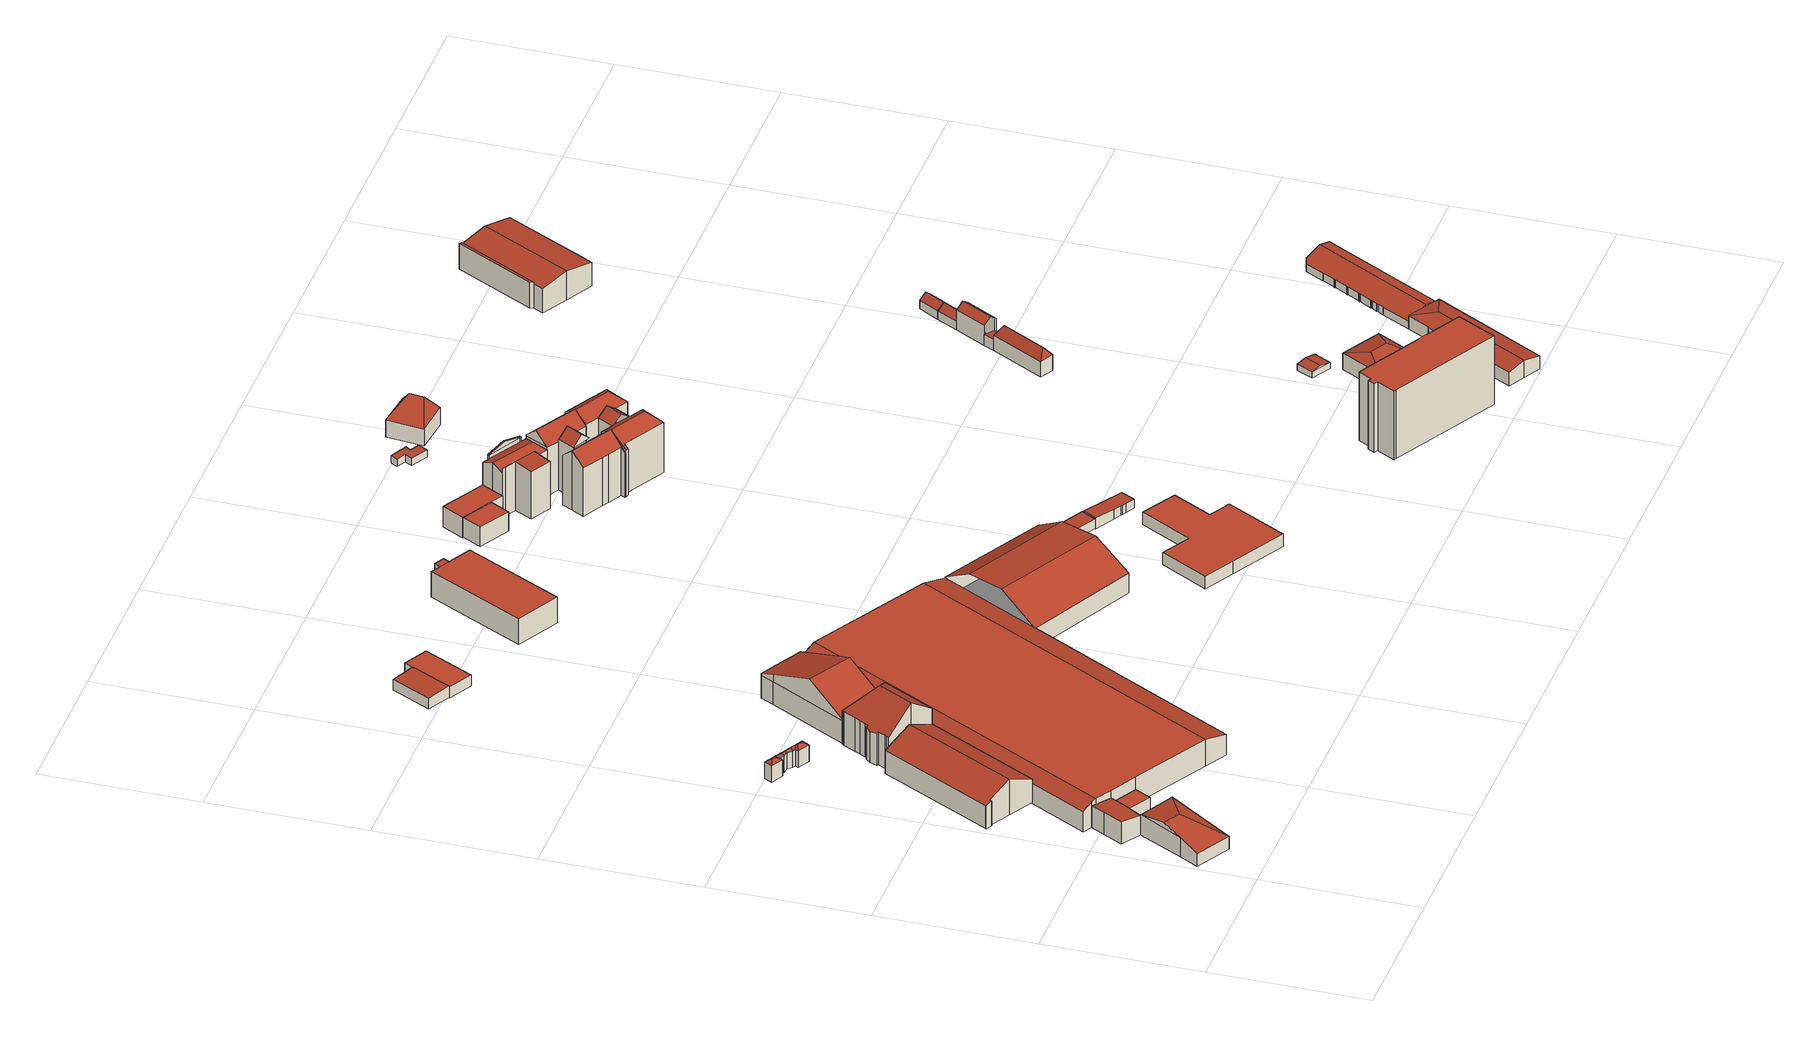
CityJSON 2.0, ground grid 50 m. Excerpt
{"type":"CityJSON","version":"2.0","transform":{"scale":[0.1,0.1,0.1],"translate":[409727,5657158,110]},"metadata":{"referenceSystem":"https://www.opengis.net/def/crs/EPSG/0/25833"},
"CityObjects":{
"building1":{"type":"Building","attributes":{"Dachtyp_tdc":"tdcFreeFormRoof","Gemeindeschluessel":14612000,"Dachneigung":18.12,"QualitaetDacherkennung":18,"Geometrietyp2DReferenz":"3000","measuredHeight":8.73,"function":"31001_2000","roofType":"5000"},"geometry":[{"type":"Solid","lod":"2","boundaries":[[[[0,1,2,3]],[[1,4,5,2]],[[4,6,7,5]],[[6,8,9,7]],[[8,10,11,9]],[[10,12,13,11]],[[12,0,3,13]],[[10,14,12]],[[10,8,6,4,15,14]],[[12,14,15,1,0]],[[4,1,15]],[[3,2,5,7,9,11,13]]]],"semantics":{"surfaces":[{"type":"WallSurface"},{"type":"RoofSurface"},{"type":"GroundSurface"}],"values":[[0,0,0,0,0,0,0,1,1,1,0,2]]}}]},
"building2":{"type":"Building","attributes":{"Dachtyp_tdc":"tdcPolyFlatRoof","Gemeindeschluessel":14612000,"Dachneigung":5.83,"QualitaetDacherkennung":70,"Geometrietyp2DReferenz":"3000","measuredHeight":7.34,"function":"31001_2000","roofType":"2100"},"geometry":[{"type":"Solid","lod":"2","boundaries":[[[[16,17,18,19]],[[17,20,21,18]],[[20,22,23,21]],[[22,24,25,23]],[[24,26,5,25]],[[26,16,19,5]],[[26,24,22,20,17,16]],[[19,18,21,23,25,5]]]],"semantics":{"surfaces":[{"type":"WallSurface"},{"type":"RoofSurface"},{"type":"GroundSurface"}],"values":[[0,0,0,0,0,0,1,2]]}}]},
"building3":{"type":"Building","attributes":{"Dachtyp_tdc":"tdcPolyFlatRoof","Gemeindeschluessel":14612000,"Dachneigung":0,"QualitaetDacherkennung":63,"Geometrietyp2DReferenz":"3000","measuredHeight":4.79,"function":"31001_2000","roofType":"1000"},"geometry":[{"type":"Solid","lod":"2","boundaries":[[[[27,28,29,30]],[[28,31,32,29]],[[31,33,34,32]],[[33,27,30,34]],[[33,31,28,27]],[[30,29,32,34]]]],"semantics":{"surfaces":[{"type":"WallSurface"},{"type":"RoofSurface"},{"type":"GroundSurface"}],"values":[[0,0,0,0,1,2]]}}]},
"building4":{"type":"Building","attributes":{"Dachtyp_tdc":"tdcGableRoof","Gemeindeschluessel":14612000,"Dachneigung":23.88,"QualitaetDacherkennung":56,"Geometrietyp2DReferenz":"3000","measuredHeight":12.14,"function":"31001_2000","roofType":"3100"},"geometry":[{"type":"Solid","lod":"2","boundaries":[[[[35,36,37,38]],[[36,39,40,37]],[[39,41,42,40]],[[41,43,44,42]],[[43,45,46,44]],[[45,47,48,46]],[[47,49,50,48]],[[49,51,52,50]],[[51,53,54,52]],[[53,55,56,54]],[[55,35,38,56]],[[51,49,47,45,43,41,39,36,35]],[[35,55,53,51]],[[38,37,40,42,44,46,48,50,52,54,56]]]],"semantics":{"surfaces":[{"type":"WallSurface"},{"type":"RoofSurface"},{"type":"GroundSurface"}],"values":[[0,0,0,0,0,0,0,0,0,0,0,1,1,2]]}}]},
"building5":{"type":"Building","attributes":{"Dachtyp_tdc":"tdcFreeFormRoof","Gemeindeschluessel":14612000,"Dachneigung":31.17,"QualitaetDacherkennung":8,"Geometrietyp2DReferenz":"3000","measuredHeight":6.46,"function":"31001_9998","roofType":"5000"},"geometry":[{"type":"Solid","lod":"2","boundaries":[[[[57,58,59,60]],[[58,61,62,59]],[[61,63,64,62]],[[63,65,66,64]],[[65,67,68,66]],[[67,69,70,68]],[[69,71,72,70]],[[71,73,74,72]],[[73,75,76,74]],[[75,77,78,76]],[[77,57,60,78]],[[79,77,75]],[[80,81,82,83,84,85,86,87,79,75,73]],[[80,73,71]],[[81,80,71,69]],[[82,81,69,67]],[[83,82,67,65]],[[84,83,65,63]],[[85,84,63,61]],[[86,85,61,58]],[[87,86,58,57]],[[79,87,57,77]],[[60,59,62,64,66,68,70,72,74,76,78]]]],"semantics":{"surfaces":[{"type":"WallSurface"},{"type":"RoofSurface"},{"type":"GroundSurface"}],"values":[[0,0,0,0,0,0,0,0,0,0,0,1,1,1,1,1,1,1,1,1,1,1,2]]}}]},
"building6":{"type":"Building","attributes":{"Dachtyp_tdc":"tdcHipAndGableRoof","Gemeindeschluessel":14612000,"Dachneigung":39.81,"QualitaetDacherkennung":52,"Geometrietyp2DReferenz":"3000","measuredHeight":18.92,"function":"31001_2000","roofType":"5000"},"geometry":[{"type":"Solid","lod":"2","boundaries":[[[[88,89,90,91]],[[89,92,93,90]],[[92,94,95,93]],[[94,96,97,95]],[[96,98,99,97]],[[98,100,101,99]],[[100,102,103,101]],[[102,104,105,103]],[[104,106,107,105]],[[106,108,109,107]],[[108,110,111,109]],[[110,112,113,111]],[[112,114,115,113]],[[114,116,117,115]],[[116,118,119,117]],[[118,120,121,119]],[[120,122,123,121]],[[122,124,125,123]],[[124,88,91,125]],[[120,118,116,126]],[[116,114,112,110,108,106,104,102,100,98,96,94,92,89,88,124,126]],[[124,122,120,126]],[[91,90,93,95,97,99,101,103,105,107,109,111,113,115,117,119,121,123,125]]]],"semantics":{"surfaces":[{"type":"WallSurface"},{"type":"RoofSurface"},{"type":"GroundSurface"}],"values":[[0,0,0,0,0,0,0,0,0,0,0,0,0,0,0,0,0,0,0,1,1,1,2]]}}]},
"building7":{"type":"Building","attributes":{"Dachtyp_tdc":"tdcPolyFlatRoof","Gemeindeschluessel":14612000,"Dachneigung":2.88,"QualitaetDacherkennung":93,"Geometrietyp2DReferenz":"3000","measuredHeight":3.98,"function":"31001_2000","roofType":"2100"},"geometry":[{"type":"Solid","lod":"2","boundaries":[[[[127,128,129,130]],[[128,131,132,129]],[[131,133,134,132]],[[133,135,136,134]],[[135,127,130,136]],[[135,133,131,128,127]],[[130,129,132,134,136]]]],"semantics":{"surfaces":[{"type":"WallSurface"},{"type":"RoofSurface"},{"type":"GroundSurface"}],"values":[[0,0,0,0,0,1,2]]}}]},
"building8":{"type":"Building","attributes":{"Dachtyp_tdc":"tdcPolyFlatRoof","Gemeindeschluessel":14612000,"Dachneigung":0,"QualitaetDacherkennung":70,"Geometrietyp2DReferenz":"3000","measuredHeight":3.81,"function":"31001_2000","roofType":"1000"},"geometry":[{"type":"Solid","lod":"2","boundaries":[[[[137,138,139,140]],[[138,141,130,139]],[[141,142,136,130]],[[142,143,134,136]],[[143,144,145,134]],[[144,146,147,145]],[[146,148,149,147]],[[148,137,140,149]],[[148,146,144,143,142,141,138,137]],[[140,139,130,136,134,145,147,149]]]],"semantics":{"surfaces":[{"type":"WallSurface"},{"type":"RoofSurface"},{"type":"GroundSurface"}],"values":[[0,0,0,0,0,0,0,0,1,2]]}}]},
"building9":{"type":"Building","attributes":{"Gemeindeschluessel":14612000,"Geometrietyp2DReferenz":"3000","function":"31001_2000","roofType":"9999"},"children":["building9-1","building9-2","building9-3"]},
"building9-1":{"type":"BuildingPart","attributes":{"Dachtyp_tdc":"tdcCutGableRoof","Dachneigung":0.361,"QualitaetDacherkennung":20,"Geometrietyp2DReferenz":"3000","measuredHeight":9.3,"roofType":"9999"},"parents":["building9"],"geometry":[{"type":"MultiSurface","lod":"2","boundaries":[[[150,151,152,153,154,155,156]],[[157,158,159,150,156,160]],[[161,21,162,163,164,165,166,167,168,169,170,171,172,173,174,23]],[[157,175,21,161]],[[175,176,162,21]],[[176,177,163,162]],[[177,178,164,163]],[[178,179,165,164]],[[180,160,167,166]],[[160,156,168,167]],[[156,155,181,169,168]],[[153,152,171,170,182]],[[152,151,172,171]],[[151,150,173,172]],[[150,159,174,173]],[[159,158,23,174]],[[158,157,161,23]],[[160,180,179,178,177,176,175,157]]],"semantics":{"surfaces":[{"type":"RoofSurface"},{"type":"GroundSurface"},{"type":"WallSurface"}],"values":[0,0,1,2,2,2,2,2,2,2,2,2,2,2,2,2,2,0]}}]},
"building9-2":{"type":"BuildingPart","attributes":{"Dachtyp_tdc":"tdcCutGableRoof","Dachneigung":27.52,"QualitaetDacherkennung":43,"Geometrietyp2DReferenz":"3000","measuredHeight":13.81,"roofType":"9999"},"parents":["building9"],"geometry":[{"type":"MultiSurface","lod":"2","boundaries":[[[181,183,184,169]],[[183,185,186,184]],[[185,187,188,186]],[[187,182,170,188]],[[189,190,191,154,182]],[[192,193,194,195,196]],[[190,192,196,191]],[[181,155,195,194,183]],[[183,194,193,185]],[[185,193,192,190,189,187]],[[187,189,182]],[[170,169,184,186,188]]],"semantics":{"surfaces":[{"type":"WallSurface"},{"type":"RoofSurface"},{"type":"GroundSurface"}],"values":[0,0,0,0,1,1,1,0,0,0,0,2]}}]},
"building9-3":{"type":"BuildingPart","attributes":{"Dachtyp_tdc":"tdcGableRoof","Dachneigung":20.47,"QualitaetDacherkennung":21,"Geometrietyp2DReferenz":"3000","measuredHeight":15.84,"roofType":"3100"},"parents":["building9"],"geometry":[{"type":"MultiSurface","lod":"2","boundaries":[[[197,198,199,200]],[[198,201,202,199]],[[201,203,204,202]],[[203,205,180,166,204]],[[206,197,200,165,179]],[[206,207,208,197]],[[209,210,211,212,208,207]],[[198,212,211,201]],[[197,208,212,198]],[[201,211,210,203]],[[203,210,209,205]],[[205,209,207,206]],[[200,199,202,204,166,165]]],"semantics":{"surfaces":[{"type":"WallSurface"},{"type":"RoofSurface"},{"type":"GroundSurface"}],"values":[0,0,0,0,0,1,1,0,0,0,0,0,2]}}]},
"building10":{"type":"Building","attributes":{"Gemeindeschluessel":14612000,"Geometrietyp2DReferenz":"3000","function":"31001_9998","roofType":"9999"},"children":["building10-1","building10-2"]},
"building10-1":{"type":"BuildingPart","attributes":{"Dachtyp_tdc":"tdcPolyFlatRoof","Dachneigung":4.51,"QualitaetDacherkennung":70,"Geometrietyp2DReferenz":"3000","measuredHeight":8.96,"roofType":"2100"},"parents":["building10"],"geometry":[{"type":"MultiSurface","lod":"2","boundaries":[[[213,214,215,216]],[[214,217,218,215]],[[217,219,220,218]],[[219,217,214,213]],[[216,215,218,220]]],"semantics":{"surfaces":[{"type":"WallSurface"},{"type":"RoofSurface"},{"type":"GroundSurface"}],"values":[0,0,0,1,2]}}]},
"building10-2":{"type":"BuildingPart","attributes":{"Dachtyp_tdc":"tdcPolyFlatRoof","Dachneigung":0,"QualitaetDacherkennung":92,"Geometrietyp2DReferenz":"3000","measuredHeight":8.86,"roofType":"1000"},"parents":["building10"],"geometry":[{"type":"MultiSurface","lod":"2","boundaries":[[[221,222,223,224]],[[222,225,226,223]],[[225,227,228,226]],[[227,213,216,228]],[[221,224,220,219]],[[219,213,227,225,222,221]],[[224,223,226,228,216,220]]],"semantics":{"surfaces":[{"type":"WallSurface"},{"type":"RoofSurface"},{"type":"GroundSurface"}],"values":[0,0,0,0,0,1,2]}}]},
"building11":{"type":"Building","attributes":{"Dachtyp_tdc":"tdcPolyFlatRoof","Gemeindeschluessel":14612000,"Dachneigung":0,"QualitaetDacherkennung":32,"Geometrietyp2DReferenz":"3000","measuredHeight":4.18,"function":"31001_2000","roofType":"1000"},"geometry":[{"type":"Solid","lod":"2","boundaries":[[[[229,230,231,232]],[[230,233,234,231]],[[233,235,236,234]],[[235,237,238,236]],[[237,239,240,238]],[[239,241,242,240]],[[241,243,244,242]],[[243,245,246,244]],[[245,247,248,246]],[[247,249,250,248]],[[249,251,252,250]],[[251,229,232,252]],[[251,249,247,245,243,241,239,237,235,233,230,229]],[[232,231,234,236,238,240,242,244,246,248,250,252]]]],"semantics":{"surfaces":[{"type":"WallSurface"},{"type":"RoofSurface"},{"type":"GroundSurface"}],"values":[[0,0,0,0,0,0,0,0,0,0,0,0,1,2]]}}]},
"building12":{"type":"Building","attributes":{"Dachtyp_tdc":"tdcPolyFlatRoof","Gemeindeschluessel":14612000,"Dachneigung":5.13,"QualitaetDacherkennung":73,"Geometrietyp2DReferenz":"3000","measuredHeight":3.56,"function":"31001_2000","roofType":"2100"},"geometry":[{"type":"Solid","lod":"2","boundaries":[[[[253,254,255,256]],[[254,257,258,255]],[[257,259,260,258]],[[259,253,256,260]],[[259,257,254,253]],[[256,255,258,260]]]],"semantics":{"surfaces":[{"type":"WallSurface"},{"type":"RoofSurface"},{"type":"GroundSurface"}],"values":[[0,0,0,0,1,2]]}}]},
"building13":{"type":"Building","attributes":{"Dachtyp_tdc":"tdcPolyFlatRoof","Gemeindeschluessel":14612000,"Dachneigung":0,"QualitaetDacherkennung":65,"Geometrietyp2DReferenz":"3000","measuredHeight":6.54,"function":"31001_9998","roofType":"1000"},"geometry":[{"type":"Solid","lod":"2","boundaries":[[[[261,262,263,264]],[[262,265,266,263]],[[265,267,268,266]],[[267,261,264,268]],[[267,265,262,261]],[[264,263,266,268]]]],"semantics":{"surfaces":[{"type":"WallSurface"},{"type":"RoofSurface"},{"type":"GroundSurface"}],"values":[[0,0,0,0,1,2]]}}]},
"building14":{"type":"Building","attributes":{"Dachtyp_tdc":"tdcPolyFlatRoof","Gemeindeschluessel":14612000,"Dachneigung":3.47,"QualitaetDacherkennung":79,"Geometrietyp2DReferenz":"3000","measuredHeight":3.56,"function":"31001_2000","roofType":"2100"},"geometry":[{"type":"Solid","lod":"2","boundaries":[[[[269,259,270,271]],[[259,272,273,270]],[[272,274,275,273]],[[274,276,277,275]],[[276,269,271,277]],[[276,274,272,259,269]],[[271,270,273,275,277]]]],"semantics":{"surfaces":[{"type":"WallSurface"},{"type":"RoofSurface"},{"type":"GroundSurface"}],"values":[[0,0,0,0,0,1,2]]}}]},
"building15":{"type":"Building","attributes":{"Dachtyp_tdc":"tdcPolyFlatRoof","Gemeindeschluessel":14612000,"Dachneigung":0,"QualitaetDacherkennung":66,"Geometrietyp2DReferenz":"3000","measuredHeight":6.99,"function":"31001_9998","roofType":"1000"},"geometry":[{"type":"Solid","lod":"2","boundaries":[[[[278,279,280,281]],[[279,261,282,280]],[[261,267,283,282]],[[267,284,285,283]],[[284,286,287,285]],[[286,278,281,287]],[[286,284,267,261,279,278]],[[281,280,282,283,285,287]]]],"semantics":{"surfaces":[{"type":"WallSurface"},{"type":"RoofSurface"},{"type":"GroundSurface"}],"values":[[0,0,0,0,0,0,1,2]]}}]},
"building16":{"type":"Building","attributes":{"Dachtyp_tdc":"tdcPolyFlatRoof","Gemeindeschluessel":14612000,"Dachneigung":3.31,"QualitaetDacherkennung":55,"Geometrietyp2DReferenz":"3000","measuredHeight":3.81,"function":"31001_2000","roofType":"2100"},"geometry":[{"type":"Solid","lod":"2","boundaries":[[[[288,289,290,291]],[[289,292,293,290]],[[292,294,295,293]],[[294,296,297,295]],[[296,298,299,297]],[[298,300,301,299]],[[300,302,303,301]],[[302,304,305,303]],[[304,288,291,305]],[[304,302,300,298,296,294,292,289,288]],[[291,290,293,295,297,299,301,303,305]]]],"semantics":{"surfaces":[{"type":"WallSurface"},{"type":"RoofSurface"},{"type":"GroundSurface"}],"values":[[0,0,0,0,0,0,0,0,0,1,2]]}}]},
"building17":{"type":"Building","attributes":{"Gemeindeschluessel":14612000,"Geometrietyp2DReferenz":"3000","function":"31001_9998","roofType":"9999"},"children":["building17-1","building17-2","building17-3"]},
"building17-1":{"type":"BuildingPart","attributes":{"Dachtyp_tdc":"tdcGableRoof","Dachneigung":15.21,"QualitaetDacherkennung":10,"Geometrietyp2DReferenz":"3000","measuredHeight":17.84,"roofType":"3100"},"parents":["building17"],"geometry":[{"type":"MultiSurface","lod":"2","boundaries":[[[306,307,308,309,310]],[[307,311,312,308]],[[311,313,314,315,312]],[[311,307,316]],[[306,313,317]],[[307,306,317,316]],[[313,311,316,317]],[[309,308,312,315]]],"semantics":{"surfaces":[{"type":"WallSurface"},{"type":"RoofSurface"},{"type":"GroundSurface"}],"values":[0,0,0,0,0,1,1,2]}}]},
"building17-2":{"type":"BuildingPart","attributes":{"Dachtyp_tdc":"tdcPolyFlatRoof","Dachneigung":3.87,"QualitaetDacherkennung":35,"Geometrietyp2DReferenz":"3000","measuredHeight":16.53,"roofType":"2100"},"parents":["building17"],"geometry":[{"type":"MultiSurface","lod":"2","boundaries":[[[318,319,320,321,322]],[[319,323,324,320]],[[323,325,326,324]],[[325,327,328,326]],[[327,329,330,331,328]],[[329,327,325,323,319,318,332]],[[333,321,320,324,326,328,331]]],"semantics":{"surfaces":[{"type":"WallSurface"},{"type":"RoofSurface"},{"type":"GroundSurface"}],"values":[0,0,0,0,0,1,2]}}]},
"building17-3":{"type":"BuildingPart","attributes":{"Dachtyp_tdc":"tdcFreeFormRoof","Dachneigung":21.46,"QualitaetDacherkennung":5,"Geometrietyp2DReferenz":"3000","measuredHeight":16.49,"roofType":"5000"},"parents":["building17"],"geometry":[{"type":"MultiSurface","lod":"2","boundaries":[[[314,334,335,315]],[[334,336,337,335]],[[336,322,321,337]],[[330,338,339,331]],[[338,340,341,339]],[[340,310,309,341]],[[338,330,342,322,336,343]],[[336,334,343]],[[334,314,310,340,338,343]],[[315,335,337,321,333,331,339,341,309]]],"semantics":{"surfaces":[{"type":"WallSurface"},{"type":"RoofSurface"},{"type":"GroundSurface"}],"values":[0,0,0,0,0,0,1,1,1,2]}}]},
"building18":{"type":"Building","attributes":{"Gemeindeschluessel":14612000,"Geometrietyp2DReferenz":"3000","function":"31001_9998","roofType":"9999"},"children":["building18-1","building18-2","building18-3"]},
"building18-1":{"type":"BuildingPart","attributes":{"Dachtyp_tdc":"tdcGableRoof","Dachneigung":41.79,"QualitaetDacherkennung":64,"Geometrietyp2DReferenz":"3000","measuredHeight":20.35,"roofType":"3100"},"parents":["building18"],"geometry":[{"type":"MultiSurface","lod":"2","boundaries":[[[344,345,346,347]],[[345,348,349,346]],[[348,350,351,349]],[[350,352,353,351]],[[352,354,355,353]],[[354,356,357,355]],[[356,358,359,357]],[[358,360,361,359]],[[360,362,363,361]],[[362,364,365,363]],[[364,366,367,365]],[[362,360,358,356,354,352,350,348]],[[348,345,344,368,366,364,362]],[[369,347,346,349,351,353,355,357,359,361,363,365,367]]],"semantics":{"surfaces":[{"type":"WallSurface"},{"type":"RoofSurface"},{"type":"GroundSurface"}],"values":[0,0,0,0,0,0,0,0,0,0,0,1,1,2]}}]},
"building18-2":{"type":"BuildingPart","attributes":{"Dachtyp_tdc":"tdcGableRoof","Dachneigung":41.49,"QualitaetDacherkennung":73,"Geometrietyp2DReferenz":"3000","measuredHeight":20.34,"roofType":"3100"},"parents":["building18"],"geometry":[{"type":"MultiSurface","lod":"2","boundaries":[[[370,371,372,373,367,366]],[[370,374,375]],[[376,371,377]],[[374,376,377,375]],[[371,370,375,377]],[[378,347,369,367,373]]],"semantics":{"surfaces":[{"type":"WallSurface"},{"type":"RoofSurface"},{"type":"GroundSurface"}],"values":[0,0,0,1,1,2]}}]},
"building18-3":{"type":"BuildingPart","attributes":{"Dachtyp_tdc":"tdcGableRoof","Dachneigung":40.49,"QualitaetDacherkennung":67,"Geometrietyp2DReferenz":"3000","measuredHeight":20.33,"roofType":"3100"},"parents":["building18"],"geometry":[{"type":"MultiSurface","lod":"2","boundaries":[[[372,379,380,373]],[[379,381,382,380]],[[381,383,384,382]],[[383,385,386,384]],[[385,387,378,386]],[[372,387,385,388,389,379]],[[390,389,388,391]],[[381,390,391,383]],[[383,391,388,385]],[[379,389,390,381]],[[378,373,380,382,384,386]]],"semantics":{"surfaces":[{"type":"WallSurface"},{"type":"RoofSurface"},{"type":"GroundSurface"}],"values":[0,0,0,0,0,1,1,0,0,0,2]}}]},
"building19":{"type":"Building","attributes":{"Gemeindeschluessel":14612000,"Geometrietyp2DReferenz":"3000","function":"31001_9998","roofType":"9999"},"children":["building19-1","building19-2","building19-3"]},
"building19-1":{"type":"BuildingPart","attributes":{"Dachtyp_tdc":"tdcHipAndGableRoof","Dachneigung":34.86,"QualitaetDacherkennung":74,"Geometrietyp2DReferenz":"3000","measuredHeight":20.24,"roofType":"5000"},"parents":["building19"],"geometry":[{"type":"MultiSurface","lod":"2","boundaries":[[[392,393,349,351]],[[393,394,346,349]],[[394,395,396,397,346]],[[398,399,400,401,402]],[[399,403,404,400]],[[403,405,406,404]],[[405,407,408,406]],[[407,392,351,408]],[[403,399,409]],[[399,398,410,411,395,394,393,409]],[[393,392,407,405,403,409]],[[351,349,346,397,401,400,404,406,408]]],"semantics":{"surfaces":[{"type":"WallSurface"},{"type":"RoofSurface"},{"type":"GroundSurface"}],"values":[0,0,0,0,0,0,0,0,1,1,1,2]}}]},
"building19-2":{"type":"BuildingPart","attributes":{"Dachtyp_tdc":"tdcHipAndGableRoof","Dachneigung":33.71,"QualitaetDacherkennung":78,"Geometrietyp2DReferenz":"3000","measuredHeight":20.24,"roofType":"5000"},"parents":["building19"],"geometry":[{"type":"MultiSurface","lod":"2","boundaries":[[[412,413,414,415]],[[413,416,417,418,414]],[[419,420,386,421]],[[420,422,384,386]],[[422,412,415,384]],[[413,423,424]],[[425,426,424,423]],[[419,427,416,413,424,426,420]],[[420,426,425,422]],[[422,425,423,412]],[[412,423,413]],[[415,414,418,421,386,384]]],"semantics":{"surfaces":[{"type":"WallSurface"},{"type":"RoofSurface"},{"type":"GroundSurface"}],"values":[0,0,0,0,0,1,1,1,0,0,0,2]}}]},
"building19-3":{"type":"BuildingPart","attributes":{"Dachtyp_tdc":"tdcGableRoof","Dachneigung":37.37,"QualitaetDacherkennung":79,"Geometrietyp2DReferenz":"3000","measuredHeight":19.98,"roofType":"3100"},"parents":["building19"],"geometry":[{"type":"MultiSurface","lod":"2","boundaries":[[[417,402,401,418]],[[396,419,421,397]],[[417,427,419,428]],[[402,417,428,429,410]],[[419,396,411,429,428]],[[418,401,397,421]]],"semantics":{"surfaces":[{"type":"WallSurface"},{"type":"RoofSurface"},{"type":"GroundSurface"}],"values":[0,0,0,1,1,2]}}]},
"building20":{"type":"Building","attributes":{"Dachtyp_tdc":"tdcPolyFlatRoof","Gemeindeschluessel":14612000,"Dachneigung":3.43,"QualitaetDacherkennung":56,"Geometrietyp2DReferenz":"3000","measuredHeight":2.65,"function":"31001_9998","roofType":"2100"},"geometry":[{"type":"Solid","lod":"2","boundaries":[[[[430,431,432,433]],[[431,434,435,432]],[[434,436,437,435]],[[436,438,439,437]],[[438,440,441,439]],[[440,442,443,441]],[[442,444,445,443]],[[444,430,433,445]],[[444,442,440,438,436,434,431,430]],[[433,432,435,437,439,441,443,445]]]],"semantics":{"surfaces":[{"type":"WallSurface"},{"type":"RoofSurface"},{"type":"GroundSurface"}],"values":[[0,0,0,0,0,0,0,0,1,2]]}}]},
"building21":{"type":"Building","attributes":{"Dachtyp_tdc":"tdcHipRoof","Gemeindeschluessel":14612000,"Dachneigung":35.39,"QualitaetDacherkennung":73,"Geometrietyp2DReferenz":"3000","measuredHeight":11.15,"function":"31001_9998","roofType":"3200"},"geometry":[{"type":"Solid","lod":"2","boundaries":[[[[446,447,448,449]],[[447,450,451,448]],[[450,452,453,451]],[[452,446,449,453]],[[450,447,454]],[[446,452,455]],[[447,446,455,454]],[[452,450,454,455]],[[449,448,451,453]]]],"semantics":{"surfaces":[{"type":"WallSurface"},{"type":"RoofSurface"},{"type":"GroundSurface"}],"values":[[0,0,0,0,1,1,1,1,2]]}}]},
"building22":{"type":"Building","attributes":{"name":"Städtisches Klinikum Dresden-Friedrichstadt","Gemeindeschluessel":14612000,"Geometrietyp2DReferenz":"3000","function":"31001_3051","roofType":"9999"},"children":["building22-1","building22-2"]},
"building22-1":{"type":"BuildingPart","attributes":{"Dachtyp_tdc":"tdcPolyFlatRoof","Dachneigung":0,"QualitaetDacherkennung":19,"Geometrietyp2DReferenz":"3000","measuredHeight":3.16,"roofType":"1000"},"parents":["building22"],"geometry":[{"type":"MultiSurface","lod":"2","boundaries":[[[456,457,458,459]],[[457,460,461,458]],[[460,462,463,461]],[[464,465,466,467]],[[465,468,469,466]],[[468,456,459,469]],[[468,465,464,462,460,457,456]],[[459,458,461,463,467,466,469]]],"semantics":{"surfaces":[{"type":"WallSurface"},{"type":"RoofSurface"},{"type":"GroundSurface"}],"values":[0,0,0,0,0,0,1,2]}}]},
"building22-2":{"type":"BuildingPart","attributes":{"Dachtyp_tdc":"tdcPolyFlatRoof","Dachneigung":0,"QualitaetDacherkennung":46,"Geometrietyp2DReferenz":"3000","measuredHeight":23.48,"roofType":"1000"},"parents":["building22"],"geometry":[{"type":"MultiSurface","lod":"2","boundaries":[[[470,463,462]],[[470,471,472,463]],[[471,473,474,472]],[[473,475,476,474]],[[475,477,478,476]],[[477,479,480,478]],[[479,481,482,480]],[[481,483,484,482]],[[483,485,486,484]],[[485,487,488,486]],[[487,489,490,488]],[[489,491,492,490]],[[491,493,494,492]],[[493,495,496,494]],[[495,497,467,496]],[[497,464,467]],[[495,493,491,489,487,485,483,481,479,477,475,473,471,470,497]],[[463,472,474,476,478,480,482,484,486,488,490,492,494,496,467]]],"semantics":{"surfaces":[{"type":"WallSurface"},{"type":"RoofSurface"},{"type":"GroundSurface"}],"values":[0,0,0,0,0,0,0,0,0,0,0,0,0,0,0,0,1,2]}}]},
"building23":{"type":"Building","attributes":{"name":"Städtisches Klinikum Dresden-Friedrichstadt","Dachtyp_tdc":"tdcHipRoof","Gemeindeschluessel":14612000,"Dachneigung":16.94,"QualitaetDacherkennung":87,"Geometrietyp2DReferenz":"3000","measuredHeight":7.82,"function":"31001_3051","roofType":"3200"},"geometry":[{"type":"Solid","lod":"2","boundaries":[[[[498,499,500,501]],[[499,502,503,500]],[[502,504,505,503]],[[504,498,501,505]],[[502,499,506]],[[498,504,507]],[[499,498,507,506]],[[504,502,506,507]],[[501,500,503,505]]]],"semantics":{"surfaces":[{"type":"WallSurface"},{"type":"RoofSurface"},{"type":"GroundSurface"}],"values":[[0,0,0,0,1,1,1,1,2]]}}]},
"building24":{"type":"Building","attributes":{"Dachtyp_tdc":"tdcGableRoof","Gemeindeschluessel":14612000,"Dachneigung":10.14,"QualitaetDacherkennung":28,"Geometrietyp2DReferenz":"3000","measuredHeight":2.87,"function":"31001_9998","roofType":"3100"},"geometry":[{"type":"Solid","lod":"2","boundaries":[[[[508,509,510,511]],[[509,512,513,510]],[[512,514,515,513]],[[514,508,511,515]],[[512,509,516]],[[508,514,517]],[[509,508,517,516]],[[514,512,516,517]],[[511,510,513,515]]]],"semantics":{"surfaces":[{"type":"WallSurface"},{"type":"RoofSurface"},{"type":"GroundSurface"}],"values":[[0,0,0,0,0,0,1,1,2]]}}]},
"building25":{"type":"Building","attributes":{"Dachtyp_tdc":"tdcHipRoof","Gemeindeschluessel":14612000,"Dachneigung":50.46,"QualitaetDacherkennung":78,"Geometrietyp2DReferenz":"3000","measuredHeight":8.13,"function":"31001_9998","roofType":"3200"},"geometry":[{"type":"Solid","lod":"2","boundaries":[[[[518,519,520,521]],[[519,522,523,520]],[[522,524,525,523]],[[524,526,527,525]],[[526,528,529,527]],[[528,530,531,529]],[[530,532,533,531]],[[532,534,535,533]],[[534,518,521,535]],[[530,528,526,536]],[[524,522,537]],[[526,524,537,536]],[[522,519,518,534,532,530,536,537]],[[521,520,523,525,527,529,531,533,535]]]],"semantics":{"surfaces":[{"type":"WallSurface"},{"type":"RoofSurface"},{"type":"GroundSurface"}],"values":[[0,0,0,0,0,0,0,0,0,1,1,1,1,2]]}}]},
"building26":{"type":"Building","attributes":{"Gemeindeschluessel":14612000,"Geometrietyp2DReferenz":"3000","function":"31001_9998","roofType":"9999"},"children":["building26-1","building26-2"]},
"building26-1":{"type":"BuildingPart","attributes":{"Dachtyp_tdc":"tdcPolyFlatRoof","Dachneigung":7.99,"QualitaetDacherkennung":56,"Geometrietyp2DReferenz":"3000","measuredHeight":3.81,"roofType":"2100"},"parents":["building26"],"geometry":[{"type":"MultiSurface","lod":"2","boundaries":[[[538,539,540,541]],[[539,542,543,540]],[[544,538,541,545]],[[544,546,542,539,538]],[[541,540,543,547,545]]],"semantics":{"surfaces":[{"type":"WallSurface"},{"type":"RoofSurface"},{"type":"GroundSurface"}],"values":[0,0,0,1,2]}}]},
"building26-2":{"type":"BuildingPart","attributes":{"Dachtyp_tdc":"tdcGableRoof","Dachneigung":35.43,"QualitaetDacherkennung":78,"Geometrietyp2DReferenz":"3000","measuredHeight":8.66,"roofType":"3100"},"parents":["building26"],"geometry":[{"type":"MultiSurface","lod":"2","boundaries":[[[548,549,550,551]],[[549,552,553,550]],[[552,554,555,553]],[[554,556,545,555]],[[556,544,545]],[[557,558,559,543,542]],[[558,548,551,559]],[[560,556,554,552,549,548]],[[548,558,557,560]],[[551,550,553,555,545,547,543,559]]],"semantics":{"surfaces":[{"type":"WallSurface"},{"type":"RoofSurface"},{"type":"GroundSurface"}],"values":[0,0,0,0,0,0,0,1,1,2]}}]},
"building27":{"type":"Building","attributes":{"Dachtyp_tdc":"tdcGableRoof","Gemeindeschluessel":14612000,"Dachneigung":38.84,"QualitaetDacherkennung":79,"Geometrietyp2DReferenz":"3000","measuredHeight":4.78,"function":"31001_9998","roofType":"3100"},"geometry":[{"type":"Solid","lod":"2","boundaries":[[[[561,562,563,564]],[[562,565,566,563]],[[565,567,568,566]],[[567,561,564,568]],[[565,562,569]],[[561,567,570]],[[562,561,570,569]],[[567,565,569,570]],[[564,563,566,568]]]],"semantics":{"surfaces":[{"type":"WallSurface"},{"type":"RoofSurface"},{"type":"GroundSurface"}],"values":[[0,0,0,0,0,0,1,1,2]]}}]},
"building28":{"type":"Building","attributes":{"name":"Städtisches Klinikum Dresden-Friedrichstadt","Gemeindeschluessel":14612000,"Geometrietyp2DReferenz":"3000","function":"31001_3051","roofType":"9999"},"children":["building28-1","building28-2"]},
"building28-1":{"type":"BuildingPart","attributes":{"Dachtyp_tdc":"tdcFreeFormRoof","Dachneigung":20.77,"QualitaetDacherkennung":32,"Geometrietyp2DReferenz":"3000","measuredHeight":5.24,"roofType":"5000"},"parents":["building28"],"geometry":[{"type":"MultiSurface","lod":"2","boundaries":[[[571,572,573,574]],[[572,575,576,573]],[[575,577,578,576]],[[577,579,580,578]],[[579,581,582,580]],[[581,583,584,582]],[[583,585,586,584]],[[585,587,588,586]],[[587,589,590,588]],[[589,591,592,590]],[[591,593,594,592]],[[593,595,596,594]],[[595,597,598,596]],[[597,599,600,598]],[[599,601,602,600]],[[601,603,604,602]],[[603,605,606,604]],[[605,607,608,606]],[[607,609,610,608]],[[609,611,612,610]],[[611,613,614,612]],[[613,615,616,614]],[[615,617,618,616]],[[617,619,620,618]],[[619,621,622,620]],[[621,623,624,622]],[[625,626,627,628]],[[626,571,574,627]],[[629,630,623,621,619]],[[619,617,615,613,611,609,607,605,603,601,599,597,595,593,591,589,587,585,583,581,579,577,575,572,571,626,625,631,632,629]],[[574,573,576,578,580,582,584,586,588,590,592,594,596,598,600,602,604,606,608,610,612,614,616,618,620,622,624,633,634,628,627]]],"semantics":{"surfaces":[{"type":"WallSurface"},{"type":"RoofSurface"},{"type":"GroundSurface"}],"values":[0,0,0,0,0,0,0,0,0,0,0,0,0,0,0,0,0,0,0,0,0,0,0,0,0,0,0,0,1,1,2]}}]},
"building28-2":{"type":"BuildingPart","attributes":{"Dachtyp_tdc":"tdcFreeFormRoof","Dachneigung":12.34,"QualitaetDacherkennung":21,"Geometrietyp2DReferenz":"3000","measuredHeight":5.89,"roofType":"5000"},"parents":["building28"],"geometry":[{"type":"MultiSurface","lod":"2","boundaries":[[[635,636,637,638]],[[636,639,640,637]],[[639,641,642,640]],[[641,643,644,642]],[[643,645,628,644]],[[645,646,631,634,628]],[[647,648,649,624,623]],[[648,635,638,649]],[[646,645,643,641,639,636,650]],[[636,635,648,650]],[[648,647,630,651,632,646,650]],[[638,637,640,642,644,628,634,633,624,649]]],"semantics":{"surfaces":[{"type":"WallSurface"},{"type":"RoofSurface"},{"type":"GroundSurface"}],"values":[0,0,0,0,0,0,0,0,1,1,1,2]}}]},
"building29":{"type":"Building","attributes":{"Dachtyp_tdc":"tdcGableRoof","Gemeindeschluessel":14612000,"Dachneigung":37.89,"QualitaetDacherkennung":80,"Geometrietyp2DReferenz":"3000","measuredHeight":4.73,"function":"31001_9998","roofType":"3100"},"geometry":[{"type":"Solid","lod":"2","boundaries":[[[[652,561,564,653]],[[561,567,568,564]],[[567,654,655,568]],[[654,652,653,655]],[[567,561,656]],[[652,654,657]],[[561,652,657,656]],[[654,567,656,657]],[[653,564,568,655]]]],"semantics":{"surfaces":[{"type":"WallSurface"},{"type":"RoofSurface"},{"type":"GroundSurface"}],"values":[[0,0,0,0,0,0,1,1,2]]}}]},
"building30":{"type":"Building","attributes":{"Gemeindeschluessel":14612000,"Geometrietyp2DReferenz":"3000","function":"31001_2000","roofType":"9999"},"children":["building30-1","building30-2"]},
"building30-1":{"type":"BuildingPart","attributes":{"Dachtyp_tdc":"tdcGableRoof","Dachneigung":10.26,"QualitaetDacherkennung":38,"Geometrietyp2DReferenz":"3000","measuredHeight":9.93,"roofType":"3100"},"parents":["building30"],"geometry":[{"type":"MultiSurface","lod":"2","boundaries":[[[658,659,660,661]],[[659,662,663,660]],[[662,664,665,663]],[[666,667,668,669]],[[667,670,671,668]],[[670,672,673,671]],[[672,658,661,673]],[[667,666,664,662,659]],[[659,658,672,670,667]],[[661,660,663,665,669,668,671,673]]],"semantics":{"surfaces":[{"type":"WallSurface"},{"type":"RoofSurface"},{"type":"GroundSurface"}],"values":[0,0,0,0,0,0,0,1,1,2]}}]},
"building30-2":{"type":"BuildingPart","attributes":{"Dachtyp_tdc":"tdcPolyFlatRoof","Dachneigung":4.17,"QualitaetDacherkennung":58,"Geometrietyp2DReferenz":"3000","measuredHeight":8.77,"roofType":"2100"},"parents":["building30"],"geometry":[{"type":"MultiSurface","lod":"2","boundaries":[[[674,675,666,669,676]],[[677,678,679,665,664]],[[678,674,676,679]],[[678,677,675,674]],[[676,669,665,679]]],"semantics":{"surfaces":[{"type":"WallSurface"},{"type":"RoofSurface"},{"type":"GroundSurface"}],"values":[0,0,0,1,2]}}]}
},
"vertices":[
[3,180,59],[35,240,81],[35,240,16],[3,180,16],[110,383,87],[110,383,16],[115,379,87],[115,379,16],[173,349,87],[173,349,16],[223,323,87],[223,323,16],[116,120,59],[116,120,16],[123,270,103],[66,300,103],
[51,423,90],[84,484,90],[84,484,16],[51,423,16],[108,528,90],[108,528,16],[175,491,82],[175,491,16],[148,439,82],[148,439,16],[110,383,83],
[235,392,65],[148,439,65],[148,439,17],[235,392,17],[175,491,65],[175,491,17],[262,444,65],[262,444,17],
[93,771,142],[25,807,108],[25,807,21],[93,771,21],[22,802,108],[22,802,21],[5,812,99],[5,812,21],[5,814,99],[5,814,21],[194,1173,99],[194,1173,21],[200,1170,102],[200,1170,21],[208,1166,106],[208,1166,21],[282,1128,142],[282,1128,21],[364,1085,100],[364,1085,21],[175,727,101],[175,727,21],
[149,1420,78],[153,1429,78],[153,1429,22],[149,1420,22],[144,1434,78],[144,1434,22],[131,1448,78],[131,1448,22],[113,1450,78],[113,1450,22],[98,1458,78],[98,1458,22],[93,1449,78],[93,1449,22],[53,1469,78],[53,1469,22],[67,1495,78],[67,1495,22],[202,1424,78],[202,1424,22],[188,1399,78],[188,1399,22],[183,1418,87],[73,1476,87],[87,1468,87],[94,1470,84],[116,1459,84],[134,1453,82],[150,1441,84],[165,1433,84],[168,1426,87],
[208,1166,136],[213,1174,136],[213,1174,23],[208,1166,23],[216,1180,136],[216,1180,23],[227,1203,135],[227,1203,23],[228,1204,135],[228,1204,23],[225,1207,132],[225,1207,23],[232,1229,128],[232,1229,23],[247,1246,133],[247,1246,23],[251,1243,137],[251,1243,23],[256,1252,137],[256,1252,23],[266,1270,137],[266,1270,23],[275,1288,137],[275,1288,23],[296,1327,137],[296,1327,23],[298,1329,138],[298,1329,23],[300,1334,138],[300,1334,23],[310,1328,139],[310,1328,23],[452,1253,155],[452,1253,23],[364,1085,154],[364,1085,23],[289,1124,212],[289,1124,23],[350,1237,212],
[204,2481,61],[131,2520,57],[131,2520,21],[204,2481,21],[195,2646,57],[195,2646,21],[268,2609,61],[268,2609,21],[220,2515,61],[220,2515,21],
[280,2438,59],[202,2478,59],[202,2478,21],[280,2438,21],[204,2481,59],[220,2515,59],[268,2609,59],[283,2638,59],[283,2638,21],[361,2598,59],[361,2598,21],[298,2475,59],[298,2475,21],
[508,310,106],[580,271,85],[583,275,85],[949,955,84],[950,958,84],[1123,1279,84],[1046,1320,106],[121,520,109],[175,491,108],[262,444,108],[659,1528,109],[121,520,16],[78,544,16],[175,727,16],[364,1085,16],[452,1253,16],[611,1554,16],[659,1528,16],[1046,1320,16],[1123,1279,16],[949,955,16],[583,275,16],[580,271,16],[508,310,16],[262,444,16],[108,528,101],[78,544,85],[175,727,85],[364,1085,84],[452,1253,84],[611,1554,83],[1123,1279,83],[949,955,83],
[1454,1101,83],[1454,1101,16],[1432,1060,83],[1432,1060,16],[1299,783,83],[1299,783,16],[1299,783,86],[1355,900,154],[1014,1076,154],[1412,1018,145],[1432,1060,118],[1454,1101,91],[1123,1279,87],[1075,1190,145],
[310,1328,93],[449,1587,93],[449,1587,16],[310,1328,16],[471,1629,93],[471,1629,16],[508,1609,93],[508,1609,16],[611,1554,93],[452,1253,93],[519,1379,174],[378,1455,174],[611,1554,101],[508,1609,101],[471,1629,100],[449,1587,118],
[720,2667,107],[730,2686,108],[730,2686,19],[720,2667,19],[763,2669,108],[763,2669,19],[753,2650,107],[753,2650,19],
[829,2611,107],[668,2300,107],[668,2300,19],[829,2611,19],[528,2373,107],[528,2373,19],[689,2683,107],[689,2683,19],
[1486,530,55],[1389,583,55],[1389,583,13],[1486,530,13],[1473,736,55],[1473,736,13],[1565,686,55],[1565,686,13],[1656,852,55],[1656,852,13],[1768,790,55],[1768,790,13],[1700,665,55],[1700,665,13],[1714,657,55],[1714,657,13],[1751,637,55],[1751,637,13],[1763,631,55],[1763,631,13],[1770,627,55],[1770,627,13],[1665,433,55],[1665,433,13],
[1432,1060,52],[1454,1101,56],[1454,1101,21],[1432,1060,21],[1498,1076,56],[1498,1076,21],[1478,1036,52],[1478,1036,21],
[1112,2634,87],[1079,2572,87],[1079,2572,21],[1112,2634,21],[979,2626,87],[979,2626,21],[1012,2688,87],[1012,2688,21],
[1476,1031,52],[1478,1036,19],[1476,1031,19],[1498,1076,55],[1498,1076,19],[1609,1018,55],[1609,1018,19],[1586,972,52],[1586,972,19],
[1191,2684,87],[1153,2612,87],[1153,2612,17],[1191,2684,17],[1112,2634,17],[1012,2688,17],[1050,2759,87],[1050,2759,17],[1053,2758,87],[1053,2758,17],
[1589,971,54],[1614,1015,54],[1614,1015,16],[1589,971,16],[1751,944,45],[1751,944,16],[1730,903,45],[1730,903,16],[1727,898,45],[1727,898,16],[1697,913,47],[1697,913,16],[1683,920,48],[1683,920,16],[1679,923,48],[1679,923,16],[1655,936,49],[1655,936,16],
[1213,2672,176],[1216,2677,176],[1216,2677,15],[1213,2672,15],[1213,2672,164],[1330,2616,179],[1330,2616,15],[1327,2611,179],[1327,2611,164],[1327,2611,15],[1273,2646,194],[1270,2641,194],
[1263,2549,181],[1234,2495,176],[1234,2495,15],[1263,2549,15],[1263,2549,163],[1166,2531,176],[1166,2531,15],[1196,2587,181],[1196,2587,15],[1161,2606,181],[1161,2606,15],[1153,2612,181],[1153,2612,164],[1153,2612,15],[1263,2550,181],[1263,2550,15],
[1346,2601,164],[1346,2601,15],[1306,2526,164],[1306,2526,15],[1172,2648,180],[1172,2648,15],[1191,2684,164],[1191,2684,15],[1263,2550,164],[1311,2571,180],
[1373,2421,174],[1415,2398,175],[1415,2398,6],[1373,2421,6],[1395,2362,210],[1395,2362,6],[1367,2310,156],[1367,2310,6],[1364,2311,156],[1364,2311,6],[1371,2325,170],[1371,2325,6],[1327,2348,170],[1327,2348,6],[1305,2360,170],[1305,2360,6],[1236,2397,171],[1236,2397,6],[1257,2436,210],[1257,2436,6],[1276,2471,175],[1276,2471,6],[1316,2450,175],[1316,2450,6],[1372,2421,175],[1372,2421,6],
[1316,2450,180],[1345,2504,180],[1345,2504,172],[1345,2504,6],[1372,2421,184],[1346,2435,210],[1401,2474,184],[1375,2488,210],[1401,2474,6],
[1306,2526,172],[1306,2526,6],[1346,2601,172],[1346,2601,6],[1483,2527,172],[1483,2527,6],[1443,2452,172],[1443,2452,6],[1401,2474,172],[1464,2491,210],[1327,2565,210],[1346,2601,175],[1483,2527,175],
[1367,2310,167],[1395,2362,209],[1415,2398,182],[1457,2376,182],[1457,2376,179],[1457,2376,6],[1519,2342,182],[1562,2319,182],[1562,2319,6],[1519,2342,6],[1519,2342,178],[1521,2243,177],[1521,2243,6],[1382,2318,177],[1382,2318,6],[1376,2305,167],[1376,2305,6],[1513,2298,209],[1514,2345,182],[1461,2374,182],
[1630,2448,179],[1590,2373,179],[1590,2373,6],[1630,2448,6],[1548,2396,179],[1548,2396,178],[1548,2396,6],[1486,2429,179],[1443,2452,179],[1486,2429,6],[1483,2527,179],[1630,2448,182],[1584,2427,209],[1483,2527,182],[1464,2491,209],[1503,2420,179],
[1516,2413,206],[1487,2360,206],
[1308,2976,43],[1321,2998,44],[1321,2998,18],[1308,2976,18],[1376,2970,45],[1376,2970,18],[1366,2954,43],[1366,2954,18],[1397,2938,43],[1397,2938,18],[1382,2908,41],[1382,2908,18],[1327,2938,41],[1327,2938,18],[1339,2961,43],[1339,2961,18],
[1434,2934,75],[1447,3052,75],[1447,3052,18],[1434,2934,18],[1565,3038,78],[1565,3038,18],[1551,2921,78],[1551,2921,18],[1519,3004,130],[1514,2958,130],
[2470,292,48],[2503,274,48],[2503,274,16],[2470,292,16],[2501,270,48],[2501,270,16],[2494,257,48],[2494,257,16],[2459,275,48],[2466,289,48],[2466,289,16],[2459,275,16],[2469,293,48],[2469,293,16],
[2494,257,251],[2526,240,251],[2526,240,16],[2530,238,251],[2530,238,16],[2596,203,251],[2596,203,16],[2608,197,251],[2608,197,16],[2541,71,251],[2541,71,16],[2191,257,251],[2191,257,16],[2183,261,251],[2183,261,16],[2215,320,251],[2215,320,16],[2203,326,251],[2203,326,16],[2214,348,251],[2214,348,16],[2226,342,251],[2226,342,16],[2250,386,251],[2250,386,16],[2281,370,251],[2281,370,16],[2459,275,251],
[2638,336,76],[2510,405,76],[2510,405,20],[2638,336,20],[2581,537,76],[2581,537,20],[2709,468,76],[2709,468,20],[2578,453,99],[2636,422,99],
[2626,634,26],[2597,579,26],[2597,579,5],[2626,634,5],[2534,614,26],[2534,614,5],[2561,667,26],[2561,667,5],[2563,598,33],[2592,651,33],
[2410,1438,58],[2406,1440,64],[2406,1440,9],[2410,1438,9],[2349,1334,63],[2349,1334,9],[2307,1356,60],[2307,1356,9],[2399,1526,60],[2399,1526,9],[2436,1506,63],[2436,1506,9],[2441,1503,63],[2441,1503,9],[2421,1466,63],[2421,1466,9],[2425,1464,58],[2425,1464,9],[2414,1499,90],[2337,1359,90],
[2436,1506,40],[2399,1526,46],[2399,1526,8],[2436,1506,8],[2417,1559,46],[2417,1559,8],[2454,1539,40],[2454,1539,8],[2439,1547,43],[2439,1547,8],
[2493,1647,95],[2511,1637,80],[2511,1637,8],[2493,1647,8],[2514,1635,78],[2514,1635,8],[2459,1536,78],[2459,1536,8],[2454,1539,82],[2417,1559,77],[2471,1659,76],[2471,1659,8],[2439,1547,95],
[2548,1704,36],[2511,1637,36],[2511,1637,7],[2548,1704,7],[2471,1659,36],[2471,1659,7],[2508,1726,36],[2508,1726,7],[2491,1648,55],[2528,1715,55],
[2895,512,40],[2904,529,40],[2904,529,14],[2895,512,14],[2906,535,40],[2906,535,14],[2907,534,40],[2907,534,14],[2916,552,40],[2916,552,14],[2917,552,40],[2917,552,14],[2919,555,40],[2919,555,14],[2918,556,40],[2918,556,14],[2941,595,40],[2941,595,14],[2940,596,40],[2940,596,14],[2942,600,40],[2942,600,14],[2943,599,40],[2943,599,14],[2965,640,40],[2965,640,14],[2964,640,40],[2964,640,14],[2966,643,40],[2966,643,14],[2967,643,40],[2967,643,14],[2989,684,40],[2989,684,14],[2988,684,40],[2988,684,14],[2990,688,40],[2990,688,14],[2991,687,40],[2991,687,14],[3013,727,40],[3013,727,14],[3012,728,40],[3012,728,14],[3045,789,40],[3045,789,14],[3066,795,46],[3066,795,14],[3114,770,66],[3114,770,14],[3148,751,59],[3148,751,14],[2941,369,59],[2941,369,14],[2845,421,40],[2894,512,40],[2894,512,14],[2845,421,14],[2907,388,66],[2940,370,60],[2846,421,40],[2892,396,60],[2907,388,14],[2846,421,14],
[2757,2,60],[2703,31,73],[2703,31,14],[2757,2,14],[2649,60,60],[2649,60,14],[2806,350,59],[2806,350,14],[2807,350,60],[2807,350,14],[2845,421,59],[2846,421,60],[2941,369,60],[2953,363,60],[2953,363,14],[2870,339,73],[2907,388,60],
[2585,1770,36],[2585,1770,7],[2546,1792,36],[2546,1792,7],[2529,1715,54],[2566,1781,54],
[2379,2723,90],[2289,2770,109],[2289,2770,10],[2379,2723,10],[2204,2815,92],[2204,2815,10],[2221,2847,92],[2221,2847,10],[2360,3106,92],[2444,3062,109],[2444,3062,10],[2360,3106,10],[2533,3015,91],[2533,3015,10],[2401,2764,91],[2401,2764,10],
[2351,3111,97],[2360,3106,97],[2351,3111,10],[2221,2847,97],[2218,2858,97],[2218,2858,10]
]}
